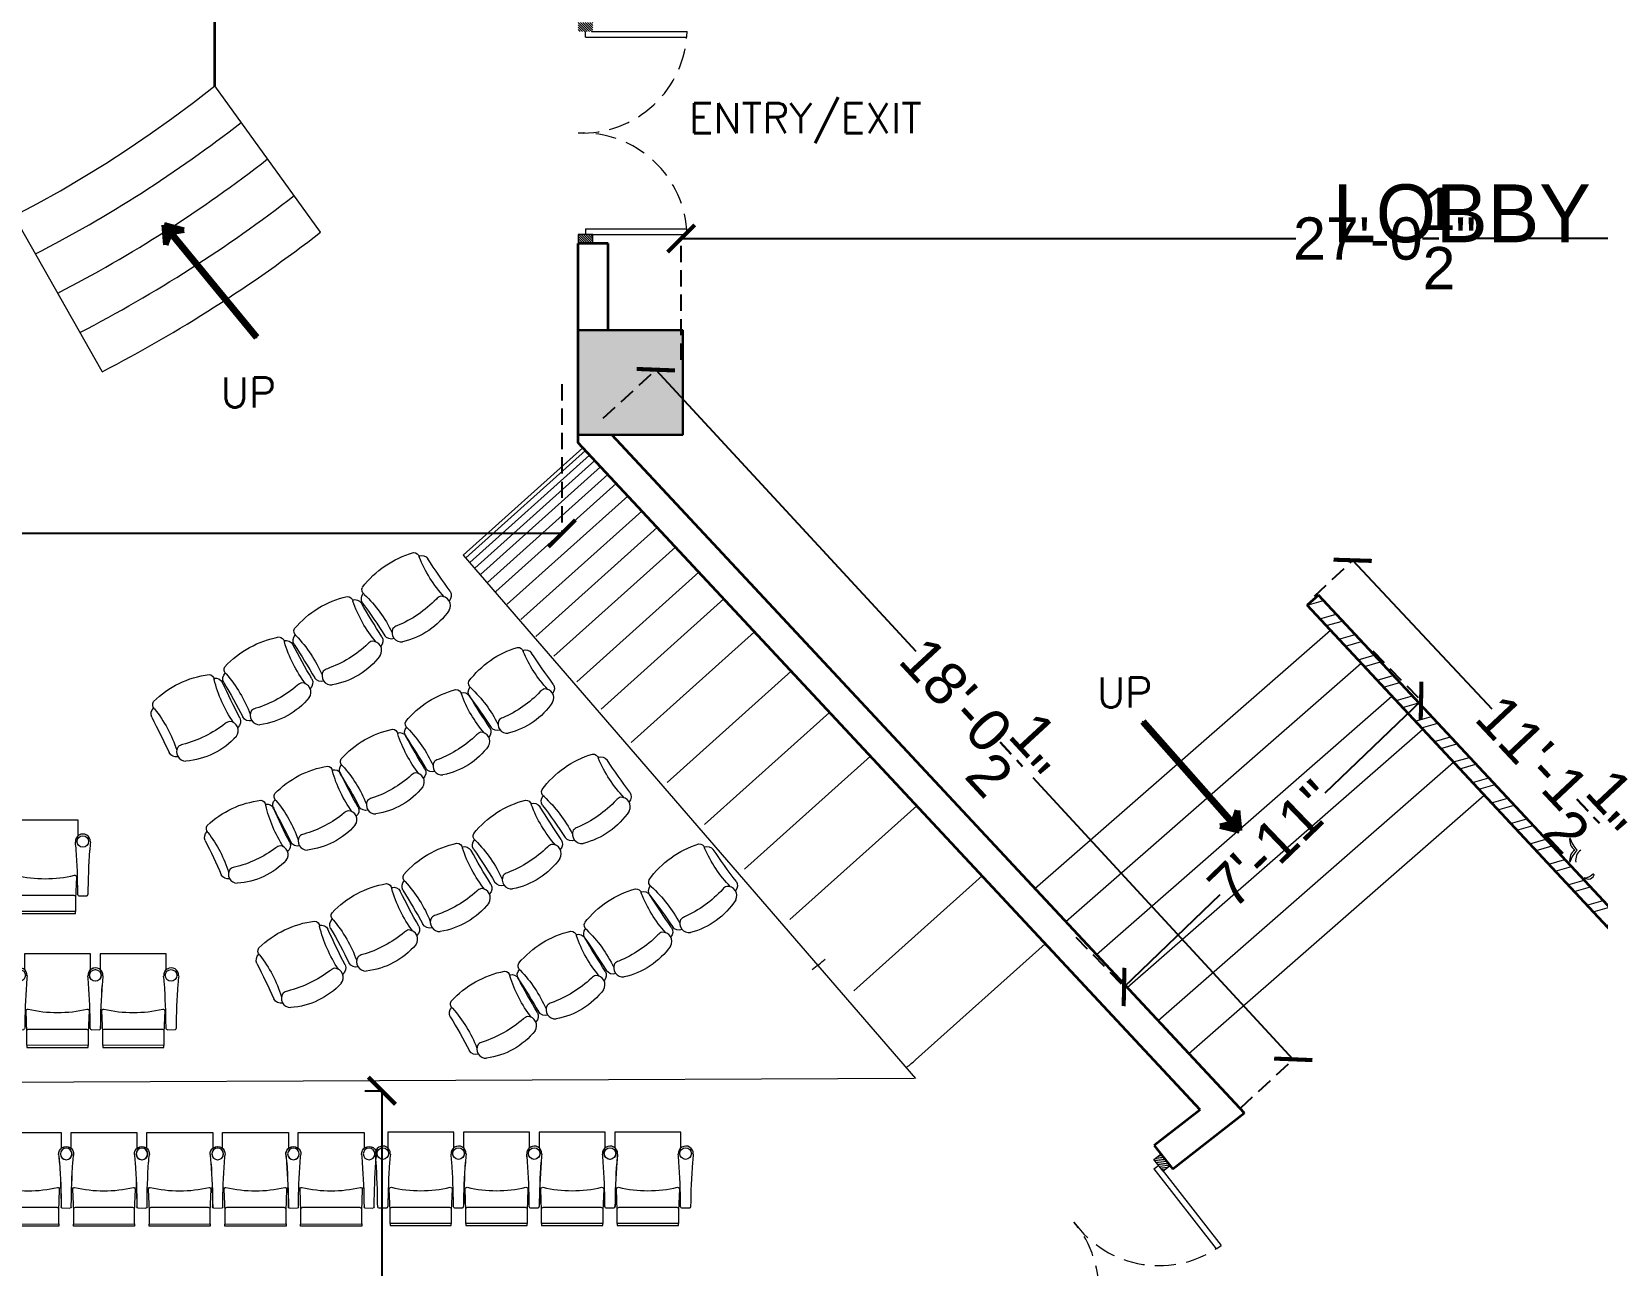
# Model space of a CAD drawing. Header units: inches. Extents: x 845 to 17085, y 908 to 10810.
# Drawn here: x 4656.5 to 5017.9, y 1386.4 to 1671.2 of the extents above; entities that cross this region are included whole.
import ezdxf

# ---------------------------------------------------------------- set-up
doc = ezdxf.new("R2010")
doc.units = ezdxf.units.IN
doc.header["$LTSCALE"] = 15
doc.header["$MEASUREMENT"] = 0
for name, pattern in [('ACAD_ISO04W100', [30.5, 24, -3, 0.5, -3]), ('CONTINUA', [0]), ('DASHED2', [0.375, 0.25, -0.125])]:
    doc.linetypes.add(name, pattern=pattern)
for name, color, linetype, lineweight in [('.13', 5, 'Continuous', 13), ('c1', 21, 'Continuous', 30), ('FURN', 43, 'Continuous', 18), ('FURN 2', 34, 'Continuous', 15), ('FURNITURE', 175, 'Continuous', 80), ('GR.furniture', 82, 'Continuous', 15), ('GRID', 8, 'ACAD_ISO04W100', 5), ('HATCH', 251, 'Continuous', 5), ('humans', 7, 'Continuous', 15), ('L-TXT', 255, 'Continuous', 9), ('wall 1', 1, 'Continuous', 35), ('WIND & DOOR', 160, 'Continuous', 9)]:
    doc.layers.add(name, color=color, linetype=linetype, lineweight=lineweight)
for name, color, linetype in [('dimension', 7, 'Continuous'), ('MEUBLE', 55, 'Continuous'), ('Text', 255, 'Continuous')]:
    doc.layers.add(name, color=color, linetype=linetype)
doc.layers.add('door and window', color=7, linetype='Continuous', lineweight=25, true_color=0x0609c1)
doc.styles.add('ROMANS', font='ROMANS')
doc.styles.get("Standard").update_dxf_attribs({"font": 'arial.ttf'})
doc.dimstyles.get("Standard").update_dxf_attribs({"dimtxt": 9.75, "dimasz": 6.25, "dimexe": 0.18, "dimexo": 0.0625, "dimgap": 0.09, "dimtad": 0, "dimdec": 1, "dimzin": 0, "dimdsep": 46, "dimlunit": 4, "dimtxsty": 'Standard', "dimblk": 'ARCHTICK', "dimcen": 0.09, "dimadec": 0, "dimazin": 0, "dimtfac": 1, "dimtdec": 1, "dimtofl": 0, "dimtmove": 0, "dimatfit": 3, "dimldrblk": 'ARCHTICK', "dimfxl": 1, "dimtolj": 1, "dimtzin": 0, "dimlwd": 25, "dimarcsym": 0})

# ---------------------------------------------------------------- blocks, each defined once
blk = doc.blocks.new('A$C7341456E')
at = {"layer": 'GR.furniture'}
blk.add_lwpolyline([(-6.22, 4.93, -0.599601), (-10.53, 4.76, -0.125741), (-10.53, 6.06, 0.103352), (-10.53, 18.6, -0.125741), (-10.53, 19.9, -0.599601), (-6.22, 19.74)], format="xyb", dxfattribs=at)
for centre, radius, start, end in [((-22.76, 19.69), 1.49, 69.0815, 148.7308), ((-20.48, 20.59), 2.14, 91.9056, 164.3583), ((-14.82, 55.52), 35.22, 257.8594, 278.1059), ((-15.37, 194.5), 171.85, 268.271, 271.729), ((-10.26, 20.59), 2.14, 13.8845, 88.0944), ((0.42, 12.33), 25.77, 161.6111, 198.3889), ((-25.04, 12.33), 20.23, 338.5277, 21.4723), ((-22.76, 4.97), 1.49, 211.2692, 290.9185), ((-14.82, -30.85), 35.22, 81.8941, 102.1406), ((-20.48, 4.08), 2.14, 195.6417, 268.0944), ((-15.37, -169.83), 171.85, 88.271, 91.729), ((-10.26, 4.08), 2.14, 271.9056, 346.1155)]:
    blk.add_arc(centre, radius, start, end, dxfattribs=at)
blk = doc.blocks.new('S-Moviemax Compact 700-40-56 Standard Fija')
at = {"color": 0}
for p, q in [((98.9, 24), (100.2, 24)), ((98.1, 23), (98.2, 17.3)), ((112.9, 16.2), (112.9, 15.4)), ((154, 16.6), (142.4, 16.6)), ((154, -32.1), (154, 16.6)), ((98.1, -32.9), (98.2, -38.6)), ((98.9, -31.9), (100.2, -31.9)), ((112.9, -30.9), (112.9, -31.6)), ((142.4, -32.1), (154, -32.1))]:
    blk.add_line(p, q, dxfattribs=at)
blk.add_lwpolyline([(85, 14.8), (85, -30.3), (86.5, -30.3), (86.6, 14.8), (85, 14.8)], dxfattribs=at)
for points in [[(86.6, 14.8), (97.3, 14.8, -0.414214), (98.6, 13.5), (98.6, -29, -0.414214), (97.3, -30.3), (86.5, -30.3), (86.6, 14.8)], [(96.1, 14.8), (112, 15.4, -0.474715), (113.3, 13.9, 0.115865), (113.3, -29.5, -0.474715), (112, -31), (96.1, -30.3)]]:
    blk.add_lwpolyline(points, format="xyb", dxfattribs=at)
for centre in [(138.2, 20.2), (138.2, -35.6)]:
    blk.add_circle(centre, 4.27, dxfattribs=at)
for centre, radius, start, end in [((99.1, 23.1), 0.935, 98.4384, 171.5616), ((97.5, 523.7), 499.7, 270.3187, 273.9742), ((125.5, 124.5), 99.5, 273.7724, 277.0352), ((138.2, 20.2), 5.54, 266.5056, 94.548), ((99.1, 17.5), 0.967, 189.1739, 270.6243), ((94.8, -516.4), 532.9, 86.0169, 89.5405), ((99.6, -379), 395.5, 84.4595, 85.3276), ((99.1, -32.8), 0.935, 98.4384, 171.5616), ((97.5, 467.8), 499.7, 270.3187, 273.9742), ((125.5, 68.6), 99.5, 273.7724, 277.0352), ((138.2, -35.7), 5.54, 266.5056, 94.548), ((99.1, -38.4), 0.967, 189.1739, 270.6243), ((94.8, -572.2), 532.9, 86.0169, 89.5405), ((99.6, -434.9), 395.5, 84.4595, 85.3276)]:
    blk.add_arc(centre, radius, start, end, dxfattribs=at)
blk = doc.blocks.new('ARROW')
at = {"layer": 'FURNITURE'}
h = blk.add_hatch(color=4, dxfattribs=at)
h.dxf.hatch_style = 1
h.paths.add_polyline_path([(3172.813, 3642.279), (3172.7, 3642.199), (3172.768, 3642.199)])
h.paths.add_polyline_path([(3172.768, 3642.199), (3172.7, 3642.199), (3172.813, 3642.119)])
at = {"color": 4}
blk.add_line((3173.701, 3642.202), (3173.701, 3642.196), dxfattribs=at)
at = {"layer": 'FURNITURE', "color": 4}
for p, q in [((3172.7, 3642.199), (3172.813, 3642.279)), ((3172.813, 3642.279), (3172.768, 3642.199)), ((3173.701, 3642.202), (3172.7, 3642.202)), ((3173.701, 3642.199), (3172.7, 3642.199)), ((3172.7, 3642.199), (3172.813, 3642.119)), ((3173.701, 3642.196), (3172.7, 3642.196)), ((3172.813, 3642.119), (3172.768, 3642.199))]:
    blk.add_line(p, q, dxfattribs=at)
blk = doc.blocks.new('_ArchTick')
at = {"layer": 'GRID', "color": 0, "const_width": 0.15}
blk.add_lwpolyline([(-0.5, -0.5), (0.5, 0.5)], dxfattribs=at)
blk = doc.blocks.new('*D330')
at = {"layer": 'Defpoints', "color": 0, "linetype": 'DASHED2', "lineweight": 211, "transparency": 16777216}
for p in [(4604.18, 3386.35), (4693.26, 3385.65), (4691.56, 3167.57), (4255.32, 1589.91), (4778.82, 1589.91), (4778.82, 1555.41)]:
    blk.add_point(p, dxfattribs=at)
at = {"layer": 'dimension', "color": 0, "linetype": 'DASHED2', "lineweight": -2, "transparency": 16777216}
for p, q in [((4255.32, 1589.84), (4255.32, 1555.23)), ((4778.82, 1589.84), (4778.82, 1555.23))]:
    blk.add_line(p, q, dxfattribs=at)
at = {"layer": 'dimension', "color": 0, "linetype": 'Continuous', "lineweight": 25, "transparency": 16777216}
for p, q in [((4255.32, 1555.41), (4496.48, 1555.41)), ((4778.82, 1555.41), (4537.65, 1555.41))]:
    blk.add_line(p, q, dxfattribs=at)
at = {"layer": 'L-TXT', "color": 0, "linetype": 'Continuous', "lineweight": 25, "transparency": 16777216}
for p, q in [((4604.18, 3386.35), (4603.46, 3293.69)), ((4602.48, 3168.27), (4603.2, 3260.93))]:
    blk.add_line(p, q, dxfattribs=at)
at = {"layer": 'L-TXT', "color": 0, "linetype": 'DASHED2', "lineweight": -2, "transparency": 16777216}
for p, q in [((4693.2, 3385.65), (4604, 3386.35)), ((4691.5, 3167.58), (4602.3, 3168.27))]:
    blk.add_line(p, q, dxfattribs=at)
at = {"layer": 'dimension', "color": 0, "linetype": 'DASHED2', "lineweight": 25, "transparency": 16777216, "xscale": 6.25, "yscale": 6.25, "zscale": 6.25, "rotation": 180}
blk.add_blockref('_ArchTick', (4255.32, 1555.41), dxfattribs=at)
at = {"layer": 'dimension', "color": 0, "linetype": 'DASHED2', "lineweight": 25, "transparency": 16777216, "xscale": 6.25, "yscale": 6.25, "zscale": 6.25}
blk.add_blockref('_ArchTick', (4778.82, 1555.41), dxfattribs=at)
at = {"layer": 'L-TXT', "color": 0, "linetype": 'DASHED2', "lineweight": 25, "transparency": 16777216, "xscale": 6.25, "yscale": 6.25, "zscale": 6.25}
for p, rotation in [((4604.18, 3386.35), 89.55230025782309), ((4602.48, 3168.27), 269.5523002578231)]:
    blk.add_blockref('_ArchTick', p, dxfattribs=dict(at, rotation=rotation))
at = {"layer": 'dimension', "color": 0, "linetype": 'DASHED2', "lineweight": 30, "transparency": 16777216, "insert": (4517.07, 1555.41), "char_height": 9.75, "attachment_point": 5}
blk.add_mtext('\\A1;43\'-7{\\H1x;\\S1/2;}"', dxfattribs=at)
at = {"layer": 'L-TXT', "color": 0, "linetype": 'DASHED2', "lineweight": 211, "transparency": 16777216, "insert": (4603.33, 3277.31), "char_height": 9.75, "attachment_point": 5, "rotation": 89.5523}
blk.add_mtext('\\A1;18\'-2"', dxfattribs=at)
blk = doc.blocks.new('*D331')
at = {"layer": 'Defpoints', "color": 0, "linetype": 'DASHED2', "lineweight": 211, "transparency": 16777216}
for p in [(5671.72, 4291.1), (4447.8, 4239.51), (5671.72, 4239.51), (4819.32, 1356.91), (4865.82, 1356.91), (4865.82, 1021.91)]:
    blk.add_point(p, dxfattribs=at)
at = {"layer": 'dimension', "color": 0, "linetype": 'DASHED2', "lineweight": -2, "transparency": 16777216}
for p, q in [((4865.75, 1356.91), (4819.14, 1356.91)), ((4865.75, 1021.91), (4819.14, 1021.91))]:
    blk.add_line(p, q, dxfattribs=at)
at = {"layer": 'dimension', "color": 0, "linetype": 'Continuous', "lineweight": 25, "transparency": 16777216}
for p, q in [((4819.32, 1356.91), (4819.32, 1210.11)), ((4819.32, 1021.91), (4819.32, 1168.7))]:
    blk.add_line(p, q, dxfattribs=at)
at = {"layer": 'L-TXT', "color": 0, "linetype": 'DASHED2', "lineweight": -2, "transparency": 16777216}
for p, q in [((4447.8, 4239.58), (4447.8, 4291.28)), ((5671.72, 4239.58), (5671.72, 4291.28))]:
    blk.add_line(p, q, dxfattribs=at)
at = {"layer": 'L-TXT', "color": 0, "linetype": 'Continuous', "lineweight": 25, "transparency": 16777216}
for p, q in [((4447.8, 4291.1), (5048.07, 4291.1)), ((5671.72, 4291.1), (5071.45, 4291.1))]:
    blk.add_line(p, q, dxfattribs=at)
at = {"layer": 'dimension', "color": 0, "linetype": 'DASHED2', "lineweight": 25, "transparency": 16777216, "xscale": 6.25, "yscale": 6.25, "zscale": 6.25}
for p, rotation in [((4819.32, 1356.91), 90), ((4819.32, 1021.91), 270)]:
    blk.add_blockref('_ArchTick', p, dxfattribs=dict(at, rotation=rotation))
at = {"layer": 'L-TXT', "color": 0, "linetype": 'DASHED2', "lineweight": 25, "transparency": 16777216, "xscale": 6.25, "yscale": 6.25, "zscale": 6.25, "rotation": 180}
blk.add_blockref('_ArchTick', (4447.8, 4291.1), dxfattribs=at)
at = {"layer": 'L-TXT', "color": 0, "linetype": 'DASHED2', "lineweight": 25, "transparency": 16777216, "xscale": 6.25, "yscale": 6.25, "zscale": 6.25}
blk.add_blockref('_ArchTick', (5671.72, 4291.1), dxfattribs=at)
at = {"layer": 'dimension', "color": 0, "linetype": 'DASHED2', "lineweight": 30, "transparency": 16777216, "insert": (4819.32, 1189.41), "char_height": 9.75, "attachment_point": 5, "rotation": 90}
blk.add_mtext('\\A1;27\'-11"', dxfattribs=at)
at = {"layer": 'L-TXT', "color": 0, "linetype": 'DASHED2', "lineweight": 211, "transparency": 16777216, "insert": (5059.76, 4291.1), "char_height": 9.75, "attachment_point": 5}
blk.add_mtext("\\A1;102'", dxfattribs=at)
blk = doc.blocks.new('*D339')
at = {"layer": 'Defpoints', "color": 0, "linetype": 'DASHED2', "lineweight": 211, "transparency": 16777216}
for p in [(4961.18, 1549.22), (4952.32, 1540.91), (5043.82, 1443.41)]:
    blk.add_point(p, dxfattribs=at)
at = {"layer": 'dimension', "color": 0, "linetype": 'DASHED2', "lineweight": -2, "transparency": 16777216}
for p, q in [((4952.36, 1540.95), (4961.31, 1549.34)), ((5043.86, 1443.45), (5052.81, 1451.84))]:
    blk.add_line(p, q, dxfattribs=at)
at = {"layer": 'dimension', "color": 0, "linetype": 'Continuous', "lineweight": 25, "transparency": 16777216}
for p, q in [((4961.18, 1549.22), (4993.29, 1515)), ((5052.68, 1451.72), (5020.57, 1485.94))]:
    blk.add_line(p, q, dxfattribs=at)
at = {"layer": 'dimension', "color": 0, "linetype": 'DASHED2', "lineweight": 25, "transparency": 16777216, "xscale": 6.25, "yscale": 6.25, "zscale": 6.25}
for p, rotation in [((4961.18, 1549.22), 133.1816970355482), ((5052.68, 1451.72), 313.1816970355482)]:
    blk.add_blockref('_ArchTick', p, dxfattribs=dict(at, rotation=rotation))
at = {"layer": 'dimension', "color": 0, "linetype": 'DASHED2', "lineweight": 30, "transparency": 16777216, "insert": (5006.93, 1500.47), "char_height": 9.75, "attachment_point": 5, "rotation": 313.1817}
blk.add_mtext('\\A1;11\'-1{\\H1x;\\S1/2;}"', dxfattribs=at)
blk = doc.blocks.new('*D340')
at = {"layer": 'Defpoints', "color": 0, "linetype": 'DASHED2', "lineweight": 211, "transparency": 16777216}
for p in [(4800.49, 1593.16), (4788.32, 1581.91), (4935.32, 1422.91)]:
    blk.add_point(p, dxfattribs=at)
at = {"layer": 'dimension', "color": 0, "linetype": 'DASHED2', "lineweight": -2, "transparency": 16777216}
for p, q in [((4788.36, 1581.95), (4800.63, 1593.29)), ((4935.36, 1422.95), (4947.63, 1434.29))]:
    blk.add_line(p, q, dxfattribs=at)
at = {"layer": 'dimension', "color": 0, "linetype": 'Continuous', "lineweight": 25, "transparency": 16777216}
for p, q in [((4800.49, 1593.16), (4860.46, 1528.3)), ((4947.49, 1434.16), (4887.53, 1499.03))]:
    blk.add_line(p, q, dxfattribs=at)
at = {"layer": 'dimension', "color": 0, "linetype": 'DASHED2', "lineweight": 25, "transparency": 16777216, "xscale": 6.25, "yscale": 6.25, "zscale": 6.25}
for p, rotation in [((4800.49, 1593.16), 132.754257434105), ((4947.49, 1434.16), 312.7542574341049)]:
    blk.add_blockref('_ArchTick', p, dxfattribs=dict(at, rotation=rotation))
at = {"layer": 'dimension', "color": 0, "linetype": 'DASHED2', "lineweight": 30, "transparency": 16777216, "insert": (4873.99, 1513.66), "char_height": 9.75, "attachment_point": 5, "rotation": 312.7543}
blk.add_mtext('\\A1;18\'-0{\\H1x;\\S1/2;}"', dxfattribs=at)
blk = doc.blocks.new('*D347')
at = {"layer": 'Defpoints', "color": 0, "linetype": 'DASHED2', "lineweight": 211, "transparency": 16777216}
for p in [(4733.32, 1426.91), (4733.32, 1020.91), (4737.32, 1020.91)]:
    blk.add_point(p, dxfattribs=at)
at = {"layer": 'dimension', "color": 0, "linetype": 'DASHED2', "lineweight": -2, "transparency": 16777216}
for p, q in [((4733.38, 1426.91), (4737.5, 1426.91)), ((4733.38, 1020.91), (4737.5, 1020.91))]:
    blk.add_line(p, q, dxfattribs=at)
at = {"layer": 'dimension', "color": 0, "linetype": 'Continuous', "lineweight": 25, "transparency": 16777216}
for p, q in [((4737.32, 1426.91), (4737.32, 1244.53)), ((4737.32, 1020.91), (4737.32, 1203.29))]:
    blk.add_line(p, q, dxfattribs=at)
at = {"layer": 'dimension', "color": 0, "linetype": 'DASHED2', "lineweight": 25, "transparency": 16777216, "xscale": 6.25, "yscale": 6.25, "zscale": 6.25}
for p, rotation in [((4737.32, 1426.91), 90), ((4737.32, 1020.91), 270)]:
    blk.add_blockref('_ArchTick', p, dxfattribs=dict(at, rotation=rotation))
at = {"layer": 'dimension', "color": 0, "linetype": 'DASHED2', "lineweight": 30, "transparency": 16777216, "insert": (4737.32, 1223.91), "char_height": 9.75, "attachment_point": 5, "rotation": 90}
blk.add_mtext('\\A1;33\'-10"', dxfattribs=at)
blk = doc.blocks.new('*D348')
at = {"layer": 'Defpoints', "color": 0, "linetype": 'DASHED2', "lineweight": 211, "transparency": 16777216}
for p in [(5130.82, 1623.41), (4806.32, 1595.41), (5130.82, 1595.41)]:
    blk.add_point(p, dxfattribs=at)
at = {"layer": 'dimension', "color": 0, "linetype": 'DASHED2', "lineweight": -2, "transparency": 16777216}
for p, q in [((4806.32, 1595.47), (4806.32, 1623.59)), ((5130.82, 1595.47), (5130.82, 1623.59))]:
    blk.add_line(p, q, dxfattribs=at)
at = {"layer": 'dimension', "color": 0, "linetype": 'Continuous', "lineweight": 25, "transparency": 16777216}
for p, q in [((4806.32, 1623.41), (4948.09, 1623.41)), ((5130.82, 1623.41), (4989.04, 1623.41))]:
    blk.add_line(p, q, dxfattribs=at)
at = {"layer": 'dimension', "color": 0, "linetype": 'DASHED2', "lineweight": 25, "transparency": 16777216, "xscale": 6.25, "yscale": 6.25, "zscale": 6.25, "rotation": 180}
blk.add_blockref('_ArchTick', (4806.32, 1623.41), dxfattribs=at)
at = {"layer": 'dimension', "color": 0, "linetype": 'DASHED2', "lineweight": 25, "transparency": 16777216, "xscale": 6.25, "yscale": 6.25, "zscale": 6.25}
blk.add_blockref('_ArchTick', (5130.82, 1623.41), dxfattribs=at)
at = {"layer": 'dimension', "color": 0, "linetype": 'DASHED2', "lineweight": 30, "transparency": 16777216, "insert": (4968.57, 1623.41), "char_height": 9.75, "attachment_point": 5}
blk.add_mtext('\\A1;27\'-0{\\H1x;\\S1/2;}"', dxfattribs=at)
blk = doc.blocks.new('*D349')
at = {"layer": 'Defpoints', "color": 0, "linetype": 'DASHED2', "lineweight": 211, "transparency": 16777216}
for p in [(4965.82, 1528.41), (4976.96, 1516.84), (4897.32, 1462.41)]:
    blk.add_point(p, dxfattribs=at)
at = {"layer": 'dimension', "color": 0, "linetype": 'DASHED2', "lineweight": -2, "transparency": 16777216}
for p, q in [((4965.86, 1528.36), (4977.08, 1516.71)), ((4897.36, 1462.36), (4908.58, 1450.71))]:
    blk.add_line(p, q, dxfattribs=at)
at = {"layer": 'dimension', "color": 0, "linetype": 'Continuous', "lineweight": 25, "transparency": 16777216}
for p, q in [((4976.96, 1516.84), (4954.8, 1495.5)), ((4908.46, 1450.84), (4930.61, 1472.19))]:
    blk.add_line(p, q, dxfattribs=at)
at = {"layer": 'dimension', "color": 0, "linetype": 'DASHED2', "lineweight": 25, "transparency": 16777216, "xscale": 6.25, "yscale": 6.25, "zscale": 6.25}
for p, rotation in [((4976.96, 1516.84), 43.93514530654105), ((4908.46, 1450.84), 223.935145306541)]:
    blk.add_blockref('_ArchTick', p, dxfattribs=dict(at, rotation=rotation))
at = {"layer": 'dimension', "color": 0, "linetype": 'DASHED2', "lineweight": 30, "transparency": 16777216, "insert": (4942.71, 1483.84), "char_height": 9.75, "attachment_point": 5, "rotation": 43.9351}
blk.add_mtext('\\A1;7\'-11"', dxfattribs=at)

msp = doc.modelspace()

# ---------------------------------------------------------------- hatches: boundary and pattern name
at = {"layer": 'HATCH', "lineweight": 0, "true_color": 0x000000}
h = msp.add_hatch(dxfattribs=at)
h.set_pattern_fill('ANSI31', color=18, scale=0.120624, angle=90)
h.set_pattern_definition([(135, (1759281.8845, 78107.1317), (-0.27080908924, -0.27080908924), [])])
h.paths.add_polyline_path([(4782.58, 1624.31), (4782.92, 1624.31), (4785.98, 1624.31), (4785.98, 1622.26), (4782.58, 1622.26)])
h.paths.add_polyline_path([(4782.58, 1673.22), (4785.98, 1673.22), (4785.98, 1671.17), (4785.64, 1671.17), (4782.58, 1671.17)])
at = {"layer": 'HATCH'}
h = msp.add_hatch(color=256, dxfattribs=at)
h.dxf.hatch_style = 1
h.paths.add_polyline_path([(4806.71, 1602.27), (4782.58, 1602.27), (4782.58, 1578.15), (4806.71, 1578.15)])
h = msp.add_hatch(dxfattribs=at)
h.set_pattern_fill('ANSI32', color=256, scale=0.603121, angle=151)
h.set_pattern_definition([(196, (-83865.533, 37512.9175), (1.58346172, -5.52218727), []), (196, (-83867.9015, 37514.2304), (1.58346172, -5.52218727), [])])
h.paths.add_polyline_path([(5043.98, 1443.94), (4953.27, 1541.18), (4950.69, 1538.87), (5040.51, 1442.57), (5040.51, 1390.66), (5043.98, 1390.66)])
at = {"layer": 'HATCH', "lineweight": 0, "true_color": 0x000000}
h = msp.add_hatch(dxfattribs=at)
h.set_pattern_fill('ANSI31', color=18, scale=0.135883, angle=128.032)
h.set_pattern_definition([(173.0320028, (1426652.8952, -92080.92007), (-0.05233873015, -0.4282420827), [])])
h.paths.add_polyline_path([(4915.36, 1411.06), (4915.57, 1410.79), (4917.45, 1408.38), (4919.06, 1409.64), (4916.97, 1412.32)])
h.paths.add_polyline_path([(4876.83, 1380.93), (4878.93, 1378.25), (4880.54, 1379.51), (4880.33, 1379.78), (4878.45, 1382.19)])

# ---------------------------------------------------------------- linework, layer by layer
at = {"layer": '.13'}
for p, q in [((4887.91, 1473.54), (4956.05, 1533.13)), ((4895.01, 1465.93), (4963.15, 1525.52)), ((4902.11, 1458.32), (4970.25, 1517.9)), ((4909.21, 1450.7), (4977.34, 1510.29)), ((4916.31, 1443.09), (4984.44, 1502.68)), ((4923.41, 1435.48), (4991.54, 1495.07))]:
    msp.add_line(p, q, dxfattribs=at)
msp.add_arc((4644.13, 1695.5), 215.12, 318.3263, 318.3372)
at = {"layer": 'c1'}
msp.add_lwpolyline([(4782.58, 1602.27), (4806.71, 1602.27), (4806.71, 1578.15), (4782.58, 1578.15)], close=True, dxfattribs=at)
at = {"layer": 'door and window', "color": 18, "lineweight": 0, "true_color": 0x000000}
for p, q in [((4915.34, 1408.89), (4916.4, 1409.72)), ((4915.34, 1408.89), (4929.73, 1390.5)), ((4917.24, 1408.65), (4930.84, 1391.26))]:
    msp.add_line(p, q, dxfattribs=at)
msp.add_lwpolyline([(4916.97, 1412.32), (4919.06, 1409.64), (4917.45, 1408.38), (4915.36, 1411.06)], close=True, dxfattribs=at)
at = {"layer": 'FURN'}
for p, q in [((4723.17, 1624.88), (4698.75, 1658.62)), ((4672.84, 1592.71), (4652.26, 1628.92))]:
    msp.add_line(p, q, dxfattribs=at)
for radius, start, end in [(297.03, 297.1328, 308.011), (307.44, 297.2165, 307.9395), (317.84, 297.2947, 307.8726), (328.25, 297.368, 307.8101)]:
    msp.add_arc((4521.94, 1884.21), radius, start, end, dxfattribs=at)
at = {"layer": 'FURN 2'}
for p, q in [((4783.66, 1575.15), (4756.06, 1550.4)), ((4784.26, 1574.5), (4756.65, 1549.75)), ((4785.2, 1573.49), (4757.57, 1548.72)), ((4786.4, 1572.21), (4758.74, 1547.41)), ((4787.74, 1570.77), (4760.05, 1545.95)), ((4789.42, 1568.97), (4761.7, 1544.11)), ((4791.34, 1566.92), (4763.57, 1542.02)), ((4794.04, 1564.02), (4766.22, 1539.07)), ((4797.25, 1560.57), (4769.36, 1535.57)), ((4800.81, 1556.76), (4772.84, 1531.68)), ((4805.01, 1552.26), (4776.95, 1527.1)), ((4810.43, 1546.45), (4782.25, 1521.19)), ((4816.16, 1540.3), (4787.86, 1514.93)), ((4823.21, 1532.74), (4794.76, 1507.23)), ((4831.71, 1523.63), (4803.07, 1497.96)), ((4840.57, 1514.13), (4811.74, 1488.29)), ((4850, 1504.03), (4820.97, 1478)), ((4860.65, 1492.6), (4831.4, 1466.37)), ((4875.71, 1476.46), (4846.13, 1449.94)), ((4890.29, 1460.82), (4860.4, 1434.03))]:
    msp.add_line(p, q, dxfattribs=at)
for centre, radius, start, end in [((4520.33, 1882.94), 286.63, 231.7915, 308.4984), ((4663.43, 1671.79), 277.54, 308.5878, 309.3875), ((4663.43, 1671.79), 308.76, 309.1507, 309.6394)]:
    msp.add_arc(centre, radius, start, end, dxfattribs=at)
at = {"layer": 'humans', "linetype": 'ByBlock'}
for p, q in [((4756.06, 1550.4), (4860.33, 1429.76)), ((4860.05, 1429.75), (4182.34, 1426.78))]:
    msp.add_line(p, q, dxfattribs=at)
at = {"layer": 'MEUBLE', "linetype": 'Continuous', "lineweight": 0}
for centre, radius, start, end in [((5014.1, 1484.73), 2.88, 170.3757, 233.71), ((5014.1, 1480.08), 2.88, 126.29, 189.6243), ((5017.48, 1487.06), 6.49, 196.6206, 225.9237), ((5017.48, 1477.75), 6.49, 134.0763, 163.3794), ((5015.48, 1480.08), 2.88, 126.29, 189.6243), ((5015.52, 1477.16), 1.44, 229.742, 348.7475), ((5014.39, 1479.11), 3.12, 274.618, 318.2106)]:
    msp.add_arc(centre, radius, start, end, dxfattribs=at)
at = {"layer": 'wall 1', "ltscale": 1.5}
for p, q in [((4698.75, 1658.62), (4698.75, 1707.56)), ((4789.52, 1622.26), (4782.56, 1622.26)), ((4782.58, 1576.3), (4782.58, 1622.26)), ((4789.52, 1602.27), (4789.52, 1622.26)), ((4782.58, 1576.3), (4782.58, 1609.89)), ((4925.99, 1422.54), (4782.58, 1576.3)), ((4936.23, 1421.74), (4790.35, 1578.15)), ((4953.27, 1541.18), (4950.69, 1538.87)), ((5043.98, 1443.94), (4953.27, 1541.18)), ((5040.51, 1442.57), (4950.69, 1538.87)), ((4925.99, 1422.54), (4915.43, 1414.28)), ((4936.23, 1421.74), (4919.71, 1408.82)), ((4918.97, 1417.05), (4915.43, 1414.28)), ((4915.43, 1414.28), (4919.71, 1408.82))]:
    msp.add_line(p, q, dxfattribs=at)
at = {"layer": 'WIND & DOOR', "linetype": 'CONTINUA', "lineweight": 9, "ltscale": 0.4}
for p, q in [((4784.28, 1669.82), (4784.28, 1671.17)), ((4785.64, 1671.17), (4807.71, 1671.17)), ((4784.28, 1669.82), (4807.63, 1669.82)), ((4784.28, 1625.66), (4784.28, 1624.31)), ((4784.28, 1625.66), (4807.63, 1625.66)), ((4785.64, 1624.31), (4807.71, 1624.31))]:
    msp.add_line(p, q, dxfattribs=at)
msp.add_lwpolyline([(4782.58, 1622.26), (4785.98, 1622.26), (4785.98, 1624.31), (4782.58, 1624.31)], close=True, dxfattribs=at)
at = {"layer": 'WIND & DOOR', "linetype": 'DASHED2', "lineweight": 9, "ltscale": 1.3}
for centre, start, end in [((4783.51, 1671.93), 267.8008, 358.1927), ((4783.51, 1623.54), 1.8073, 92.1992), ((4878.42, 1380.98), 309.8393, 40.2312), ((4916.53, 1410.8), 215.8328, 306.2247)]:
    msp.add_arc(centre, 24.21, start, end, dxfattribs=at)

# ---------------------------------------------------------------- block references
for p, xscale, yscale, zscale, rotation in [((4783.07, 1514.59), -0.8410577811291965, 0.8410577811291965, 0.8410577811291965, 124.8941603989645), ((4801, 1489.44), -0.8756476131321889, 0.8756476131321894, 0.8756476131321894, 125.1084461137018)]:
    msp.add_blockref('A$C7341456E', p, dxfattribs=dict(xscale=xscale, yscale=yscale, zscale=zscale, rotation=rotation))
at = {"layer": 'GR.furniture', "ltscale": 2}
for p, xscale, yscale, zscale, rotation in [((4759.45, 1535.64), -0.8756476131183832, 0.8756476131183831, 0.8756476131183831, 124.1798746832292), ((4743.44, 1524.88), -0.8756476131034656, 0.8756476131034654, 0.8756476131034654, 121.513208017938), ((4726.96, 1514.88), -0.8756476131225241, 0.8756476131225257, 0.8756476131225257, 118.8465413494645), ((4710.03, 1505.65), -0.8756476131192659, 0.8756476131192656, 0.8756476131192656, 116.1798746829855), ((4768.21, 1504.24), -0.8410577811015805, 0.8410577811015804, 0.8410577811015804, 122.4655889688488), ((4752.93, 1494.53), -0.8410577811423918, 0.8410577811423919, 0.8410577811423919, 120.0370175415018), ((4737.25, 1485.48), -0.8410577811416659, 0.8410577811416659, 0.8410577811416659, 117.6084461128577), ((4721.21, 1477.09), -0.8410577811037542, 0.8410577811037533, 0.8410577811037533, 115.1798746850734), ((4784.94, 1478.23), -0.8756476131293703, 0.8756476131293701, 0.8756476131293701, 122.7513032551008), ((4768.44, 1467.68), -0.875647613131978, 0.8756476131319775, 0.8756476131319775, 120.3941603990809), ((4825.52, 1469.05), -0.8668911369710722, 0.8668911369710727, 0.8668911369710727, 125.8048746845754), ((4751.52, 1457.82), -0.8756476131361697, 0.8756476131361696, 0.8756476131361696, 118.0370175405998), ((4810.4, 1458.17), -0.8668911369826882, 0.8668911369826877, 0.8668911369826877, 123.6798746835629), ((4734.21, 1448.66), -0.8756476131492401, 0.8756476131492399, 0.8756476131492399, 115.6798746855645), ((4794.89, 1447.86), -0.8668911370351265, 0.8668911370351264, 0.8668911370351264, 121.5548746838641), ((4779, 1438.13), -0.8668911369712465, 0.8668911369712465, 0.8668911369712465, 119.4298746853401)]:
    msp.add_blockref('A$C7341456E', p, dxfattribs=dict(at, xscale=xscale, yscale=yscale, zscale=zscale, rotation=rotation))
at = {"layer": 'GR.furniture', "extrusion": (0, 0, -1)}
for p, xscale, yscale, zscale, rotation in [((-4657.22, 1441.19), -0.3125000001062972, 0.3125000000636646, -0.3125000001062972, 270.0000000013027), ((-4660.09, 1410.33), -0.3125000001062972, 0.3125000000636646, -0.3125000001062972, 270.0000000013027), ((-4677.56, 1410.33), -0.3125000001062972, 0.3125000000636646, -0.3125000001062972, 270.0000000013027), ((-4658.19, 1369.15), 0.3125000001062972, 0.3125000001062972, -0.3125000000000001, 89.99999999934863), ((-4675.65, 1369.15), 0.3125000001062972, 0.3125000001062972, -0.3125000000000001, 89.99999999934863), ((-4693.12, 1369.15), 0.3125000001062972, 0.3125000001062972, -0.3125000000000001, 89.99999999934863), ((-4710.58, 1369.15), 0.3125000001062972, 0.3125000001062972, -0.3125000000000001, 89.99999999934863), ((-4728.04, 1369.15), 0.3125000001062972, 0.3125000001062972, -0.3125000000000001, 89.99999999934863), ((-4743.84, 1369.25), -0.3125000001062972, 0.3125000000636646, -0.3125000001062972, 270.0000000013027), ((-4761.31, 1369.25), -0.3125000001062972, 0.3125000000636646, -0.3125000001062972, 270.0000000013027), ((-4778.77, 1369.25), -0.3125000001062972, 0.3125000000636646, -0.3125000001062972, 270.0000000013027), ((-4796.23, 1369.25), -0.3125000001062972, 0.3125000000636646, -0.3125000001062972, 270.0000000013027)]:
    msp.add_blockref('S-Moviemax Compact 700-40-56 Standard Fija', p, dxfattribs=dict(at, xscale=xscale, yscale=yscale, zscale=zscale, rotation=rotation))
at = {"layer": 'Text', "ltscale": 0.115}
for p, xscale, yscale, zscale, rotation in [((31440.91, 161725.33), -33.60439883689729, 33.60439883689729, 33.60439883689729, 129.4541256126792), ((167248.29, 2835.4), 33.60439883689733, 33.60439883689733, 33.60439883689733, 131.5349619299514)]:
    msp.add_blockref('ARROW', p, dxfattribs=dict(at, xscale=xscale, yscale=yscale, zscale=zscale, rotation=rotation))

# ---------------------------------------------------------------- texts
at = {"layer": 'Text', "ltscale": 0.115, "attachment_point": 9, "style": 'ROMANS'}
for s, width, gutter_width, insert, char_height in [('\\pxqc;ENTRY/EXIT', 0.00275, 0.0139, (4834.97, 1645.42), 6.9209), ('\\pxqc;{\\fCentury Gothic|b0|i0|c0|p34;LOBBY}', 0.00047, 0.0294, (4986.35, 1622.36), 13.3411), ('UP', 0.00275, 0.0139, (4712.91, 1584.47), 6.921), ('UP', 0.00275, 0.0139, (4914.95, 1515.27), 6.921)]:
    msp.add_mtext_dynamic_manual_height_columns(s, width=width, gutter_width=gutter_width, heights=[0], dxfattribs=dict(at, insert=insert, char_height=char_height))

# ---------------------------------------------------------------- dimensions: what is measured, and where the dimension line sits
at = {"layer": 'dimension', "linetype": 'DASHED2', "lineweight": 30}
for p1, p2, distance, picture, middle in [((4865.82, 1021.91), (4865.82, 1356.91), 46.5, '*D331', (4819.32, 1189.41)), ((4255.32, 1589.91), (4778.82, 1589.91), -34.5, '*D330', (4517.07, 1555.41)), ((4806.32, 1595.41), (5130.82, 1595.41), 28, '*D348', (4968.57, 1623.41)), ((4935.32, 1422.91), (4788.32, 1581.91), -16.58, '*D340', (4873.99, 1513.66)), ((5043.82, 1443.41), (4952.32, 1540.91), -12.15, '*D339', (5006.93, 1500.47)), ((4897.32, 1462.41), (4965.82, 1528.41), -16.06, '*D349', (4942.71, 1483.84)), ((4733.32, 1426.91), (4733.32, 1020.91), 4, '*D347', (4737.32, 1223.91))]:
    dim = msp.add_aligned_dim(p1=p1, p2=p2, distance=distance, dimstyle='Standard', dxfattribs=at)
    dim.commit()
    dim.dimension.update_dxf_attribs({"geometry": picture, "text_midpoint": middle})
at = {"layer": 'L-TXT', "linetype": 'DASHED2', "lineweight": 211}
for p1, p2, distance, picture, middle in [((4447.8, 4239.51), (5671.72, 4239.51), 51.58, '*D331', (5059.76, 4291.1)), ((4691.56, 3167.57), (4693.26, 3385.65), 89.09, '*D330', (4603.33, 3277.31))]:
    dim = msp.add_aligned_dim(p1=p1, p2=p2, distance=distance, dimstyle='Standard', dxfattribs=at)
    dim.commit()
    dim.dimension.update_dxf_attribs({"geometry": picture, "text_midpoint": middle})

doc.saveas('drawing.dxf')
